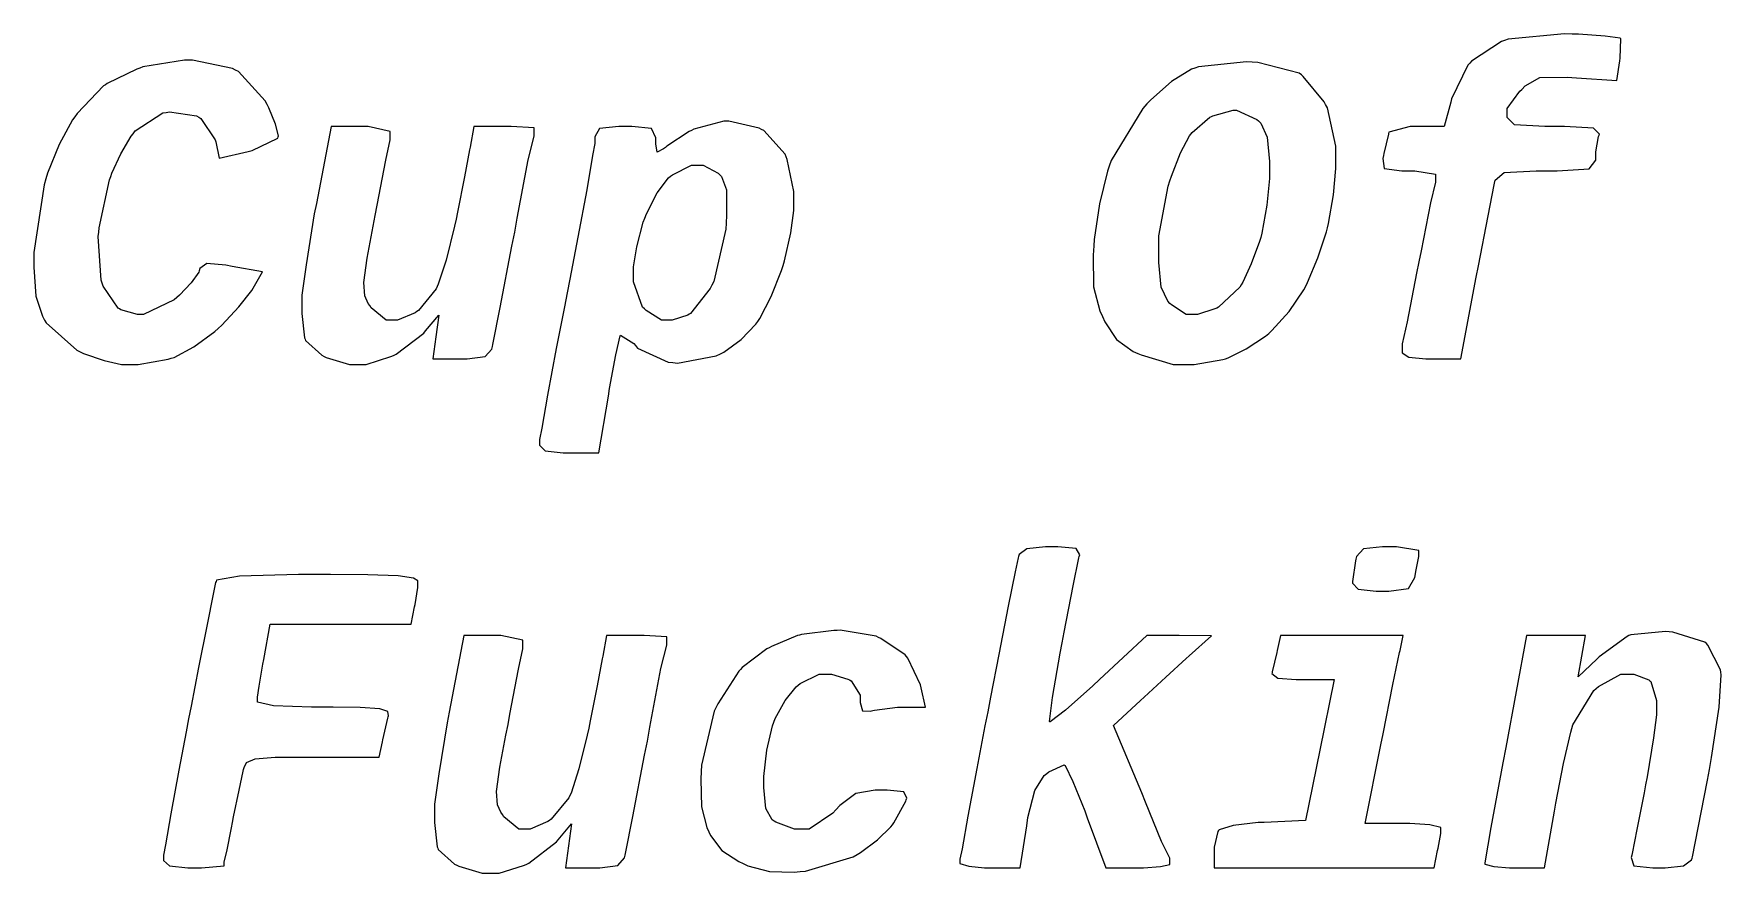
# Model space of a CAD drawing. Extents: x 6 to 122, y 9 to 117.
# Drawn here: x 67.36 to 93.19, y 9.99 to 22.84 of the extents above; entities that cross this region are included whole.
import ezdxf

# ---------------------------------------------------------------- set-up
doc = ezdxf.new("R2010")
doc.units = 0
doc.layers.get('0').update_dxf_attribs({"linetype": 'CONTINUOUS'})

msp = doc.modelspace()

# ---------------------------------------------------------------- linework, layer by layer
at = {"color": 0}
for p, q in [((89.8744, 22.7376), (89.8275, 22.7211)), ((89.9294, 22.7583), (89.8744, 22.7376)), ((90.7934, 22.8396), (89.9294, 22.7583)), ((90.9105, 22.8341), (90.7934, 22.8396)), ((91.0057, 22.8314), (90.9105, 22.8341)), ((91.4135, 22.8051), (91.0057, 22.8314)), ((91.6421, 22.7735), (91.4135, 22.8051)), ((91.6478, 22.7666), (91.6421, 22.7735)), ((91.645, 22.4662), (91.652, 22.761)), ((91.652, 22.761), (91.6478, 22.7666)), ((89.8275, 22.7211), (89.3657, 22.4221)), ((68.9363, 22.2994), (68.4816, 22.0803)), ((68.9818, 22.3146), (68.9363, 22.2994)), ((69.0259, 22.3311), (68.9818, 22.3146)), ((69.6641, 22.4331), (69.0259, 22.3311)), ((69.7234, 22.4331), (69.6641, 22.4331)), ((69.7865, 22.4345), (69.7234, 22.4331)), ((70.3972, 22.3077), (69.7865, 22.4345)), ((70.4427, 22.2843), (70.3972, 22.3077)), ((70.4882, 22.2608), (70.4427, 22.2843)), ((70.8988, 21.8143), (70.4882, 22.2608)), ((85.0829, 22.2966), (84.7771, 22.1065)), ((85.1323, 22.3146), (85.0829, 22.2966)), ((85.1863, 22.3352), (85.1323, 22.3146)), ((85.9222, 22.4083), (85.1863, 22.3352)), ((86.009, 22.4028), (85.9222, 22.4083)), ((86.0972, 22.3973), (86.009, 22.4028)), ((86.7269, 22.236), (86.0972, 22.3973)), ((86.7625, 22.2085), (86.7269, 22.236)), ((89.312, 22.36), (89.0612, 21.8447)), ((89.3396, 22.3904), (89.312, 22.36)), ((89.3657, 22.4221), (89.3396, 22.3904)), ((91.5928, 22.123), (91.6397, 22.4234)), ((91.6397, 22.4234), (91.645, 22.4662)), ((68.4223, 22.0404), (68.0187, 21.6187)), ((68.4526, 22.0597), (68.4223, 22.0404)), ((68.4816, 22.0803), (68.4526, 22.0597)), ((84.7771, 22.1065), (84.4557, 21.8295)), ((86.7914, 22.1864), (86.7625, 22.2085)), ((87.1128, 21.7964), (86.7914, 22.1864)), ((90.1058, 21.959), (90.1361, 21.988)), ((90.1361, 21.988), (90.1869, 22.0404)), ((90.1869, 22.0404), (90.4159, 22.1699)), ((90.4159, 22.1699), (90.8346, 22.1754)), ((90.8346, 22.1754), (90.974, 22.1657)), ((90.974, 22.1657), (91.5928, 22.123)), ((70.9291, 21.7551), (70.8988, 21.8143)), ((70.9538, 21.7055), (70.9291, 21.7551)), ((71.0572, 21.4561), (70.9538, 21.7055)), ((84.3993, 21.7675), (84.3333, 21.6972)), ((84.4557, 21.8295), (84.3993, 21.7675)), ((87.1347, 21.7551), (87.1128, 21.7964)), ((87.1608, 21.7055), (87.1347, 21.7551)), ((87.2917, 21.1212), (87.1608, 21.7055)), ((89.0489, 21.7937), (88.9512, 21.4202)), ((89.0612, 21.8447), (89.0489, 21.7937)), ((89.9156, 21.6931), (90.1058, 21.959)), ((67.9468, 21.5208), (67.7471, 21.146)), ((67.9827, 21.569), (67.9468, 21.5208)), ((68.0187, 21.6187), (67.9827, 21.569)), ((68.9102, 21.3513), (69.3346, 21.6283)), ((69.3346, 21.6283), (69.3843, 21.6366)), ((69.3843, 21.6366), (69.4351, 21.6462)), ((69.4351, 21.6462), (69.8486, 21.5842)), ((69.8486, 21.5842), (69.8846, 21.5608)), ((69.8846, 21.5608), (69.9121, 21.5429)), ((69.9121, 21.5429), (70.134, 21.2176)), ((71.1013, 21.2769), (71.0572, 21.4561)), ((77.9226, 21.5015), (77.4622, 21.3803)), ((77.9611, 21.5015), (77.9226, 21.5015)), ((77.9985, 21.5029), (77.9611, 21.5015)), ((78.4627, 21.3927), (77.9985, 21.5029)), ((84.3333, 21.6972), (83.851, 20.9007)), ((85.0896, 21.3279), (85.3613, 21.5608)), ((85.3613, 21.5608), (85.386, 21.5732)), ((85.386, 21.5732), (85.4082, 21.5856)), ((85.4082, 21.5856), (85.7194, 21.671)), ((85.7194, 21.671), (85.7458, 21.671)), ((85.7458, 21.671), (85.7705, 21.6724)), ((85.7705, 21.6724), (86.082, 21.5291)), ((86.082, 21.5291), (86.1053, 21.5057)), ((86.1053, 21.5057), (86.1399, 21.4712)), ((86.1399, 21.4712), (86.2418, 21.2562)), ((89.9156, 21.5938), (89.9156, 21.6931)), ((89.9156, 21.558), (89.9156, 21.5938)), ((90.0257, 21.4478), (89.9156, 21.558)), ((90.4889, 21.4202), (90.0257, 21.4478)), ((68.6883, 21.0013), (68.8467, 21.27)), ((68.8467, 21.27), (68.8756, 21.3058)), ((68.8756, 21.3058), (68.9102, 21.3513)), ((70.134, 21.2176), (70.1421, 21.1832)), ((70.7002, 21.055), (71.0942, 21.2439)), ((71.0942, 21.2439), (71.0985, 21.2604)), ((71.0985, 21.2604), (71.1013, 21.2769)), ((71.9074, 21.4202), (71.6827, 20.2434)), ((72.3607, 21.4202), (71.9074, 21.4202)), ((72.474, 21.4202), (72.3607, 21.4202)), ((72.8126, 21.3458), (72.474, 21.4202)), ((72.7452, 20.9062), (72.8126, 21.2163)), ((72.8126, 21.3196), (72.8126, 21.3458)), ((72.8126, 21.2163), (72.8126, 21.3196)), ((74.0914, 21.4202), (74.0364, 21.1033)), ((74.5532, 21.4202), (74.0914, 21.4202)), ((74.6675, 21.4202), (74.5532, 21.4202)), ((75.015, 21.3996), (74.6675, 21.4202)), ((74.9268, 20.9117), (75.015, 21.2714)), ((75.015, 21.3913), (75.015, 21.3996)), ((75.015, 21.2714), (75.015, 21.3913)), ((76.0166, 21.3913), (75.9464, 21.2645)), ((75.9464, 21.2645), (75.9464, 21.2218)), ((75.9464, 21.2218), (75.9464, 21.1612)), ((76.3129, 21.4202), (76.0166, 21.3913)), ((76.4124, 21.4202), (76.3129, 21.4202)), ((76.5115, 21.4202), (76.4124, 21.4202)), ((76.8117, 21.3899), (76.5115, 21.4202)), ((76.878, 21.2452), (76.8117, 21.3899)), ((76.878, 21.1956), (76.878, 21.2452)), ((76.878, 21.1542), (76.878, 21.1956)), ((77.3906, 21.3431), (77.046, 21.1171)), ((77.4277, 21.361), (77.3906, 21.3431)), ((77.4622, 21.3803), (77.4277, 21.361)), ((78.4987, 21.3747), (78.4627, 21.3927)), ((78.5343, 21.3568), (78.4987, 21.3747)), ((78.8582, 20.9958), (78.5343, 21.3568)), ((84.9133, 21.0192), (85.0484, 21.2783)), ((85.0484, 21.2783), (85.0692, 21.3017)), ((85.0692, 21.3017), (85.0896, 21.3279)), ((86.2418, 21.2562), (86.275, 20.8842)), ((88.0953, 21.3017), (88.0262, 21.0082)), ((88.0992, 21.3155), (88.0953, 21.3017)), ((88.1034, 21.332), (88.0992, 21.3155)), ((88.4301, 21.4202), (88.1034, 21.332)), ((88.5402, 21.4202), (88.4301, 21.4202)), ((88.9512, 21.4202), (88.5402, 21.4202)), ((90.6445, 21.4202), (90.4889, 21.4202)), ((90.7905, 21.4202), (90.6445, 21.4202)), ((91.2329, 21.3968), (90.7905, 21.4202)), ((91.3268, 21.3031), (91.2329, 21.3968)), ((91.2703, 21.0316), (91.3144, 21.2673)), ((91.3144, 21.2673), (91.3211, 21.2852)), ((91.3211, 21.2852), (91.3268, 21.3031)), ((67.7471, 21.146), (67.5679, 20.7036)), ((68.5504, 20.705), (68.6883, 21.0013)), ((70.1421, 21.1832), (70.1971, 20.9379)), ((70.1971, 20.9379), (70.6367, 21.0399)), ((70.6367, 21.0399), (70.7002, 21.055)), ((74.0283, 21.0606), (73.9496, 20.6499)), ((74.0364, 21.1033), (74.0283, 21.0606)), ((75.9121, 20.9751), (75.8211, 20.4501)), ((75.9464, 21.1612), (75.9121, 20.9751)), ((76.9013, 21.0289), (76.878, 21.1542)), ((76.9994, 21.0771), (76.9013, 21.0289)), ((77.0255, 21.0991), (76.9994, 21.0771)), ((77.046, 21.1171), (77.0255, 21.0991)), ((78.8762, 20.9544), (78.8582, 20.9958)), ((78.8913, 20.9159), (78.8762, 20.9544)), ((84.7743, 20.6609), (84.9133, 21.0192)), ((87.2917, 20.909), (87.2917, 21.1212)), ((88.0195, 20.9765), (88.0085, 20.9296)), ((88.0085, 20.9296), (88.0304, 20.7753)), ((88.0262, 21.0082), (88.0195, 20.9765)), ((91.2703, 20.9462), (91.2703, 21.0316)), ((91.2703, 20.9035), (91.2703, 20.9462)), ((67.5679, 20.7036), (67.5432, 20.621)), ((68.5341, 20.654), (68.5504, 20.705)), ((72.6158, 20.2172), (72.7452, 20.9062)), ((74.7586, 20.0174), (74.9268, 20.9117)), ((77.1052, 20.6582), (77.1342, 20.6816)), ((77.1342, 20.6816), (77.4238, 20.8277)), ((77.4238, 20.8277), (77.5201, 20.8277)), ((77.5201, 20.8277), (77.603, 20.8277)), ((77.603, 20.8277), (77.8344, 20.705)), ((77.8344, 20.705), (77.8549, 20.6843)), ((77.8549, 20.6843), (77.8828, 20.6554)), ((78.9947, 20.4253), (78.8913, 20.9159)), ((83.7942, 20.7381), (83.6747, 20.2351)), ((83.8207, 20.8111), (83.7942, 20.7381)), ((83.851, 20.9007), (83.8207, 20.8111)), ((86.275, 20.8842), (86.275, 20.7602)), ((86.275, 20.7602), (86.275, 20.6251)), ((87.2532, 20.3757), (87.2917, 20.7767)), ((87.2917, 20.7767), (87.2917, 20.909)), ((88.0304, 20.7753), (88.3006, 20.7436)), ((88.3006, 20.7436), (88.3916, 20.7436)), ((88.3916, 20.7436), (88.4975, 20.7436)), ((88.4975, 20.7436), (88.816, 20.6899)), ((88.816, 20.6899), (88.816, 20.672)), ((88.816, 20.672), (88.816, 20.5672)), ((89.7308, 20.5989), (89.8673, 20.7161)), ((89.8673, 20.7161), (90.3552, 20.7436)), ((90.3552, 20.7436), (90.5178, 20.7436)), ((90.5178, 20.7436), (90.6805, 20.7436)), ((90.6805, 20.7436), (91.1698, 20.7712)), ((91.1698, 20.7712), (91.2703, 20.9035)), ((67.5143, 20.5273), (67.3573, 19.4896)), ((67.5432, 20.621), (67.5143, 20.5273)), ((68.3588, 19.8699), (68.5147, 20.603)), ((68.5147, 20.603), (68.5341, 20.654)), ((73.9496, 20.6499), (73.8434, 20.1111)), ((75.8211, 20.4501), (75.686, 19.7239)), ((76.8985, 20.4032), (77.0738, 20.6347)), ((77.0738, 20.6347), (77.1052, 20.6582)), ((77.8828, 20.6554), (77.9597, 20.4515)), ((77.9597, 20.4515), (77.9639, 20.0642)), ((78.9947, 20.2475), (78.9947, 20.4253)), ((84.5827, 19.7459), (84.7245, 20.5066)), ((84.7245, 20.5066), (84.7506, 20.5865)), ((84.7506, 20.5865), (84.7743, 20.6609)), ((86.275, 20.6251), (86.2348, 20.2186)), ((88.816, 20.5672), (88.7402, 20.2517)), ((89.6207, 20.0518), (89.7146, 20.5273)), ((89.7146, 20.5273), (89.7213, 20.5534)), ((89.7213, 20.5534), (89.7308, 20.5989)), ((71.6827, 20.2434), (71.6509, 20.0835)), ((72.5854, 20.0574), (72.6158, 20.2172)), ((76.7362, 20.0849), (76.8985, 20.4032)), ((78.9947, 20.1345), (78.9947, 20.2475)), ((83.6747, 20.2351), (83.5932, 19.6894)), ((86.2348, 20.2186), (86.1579, 19.7859)), ((87.1802, 19.9374), (87.2532, 20.3757)), ((88.7402, 20.2517), (88.5956, 19.5185)), ((71.6509, 20.0835), (71.5243, 19.3022)), ((72.4598, 19.4042), (72.5523, 19.8947)), ((72.5523, 19.8947), (72.5854, 20.0574)), ((73.7979, 19.8947), (73.6685, 19.3766)), ((73.8216, 20.0022), (73.7979, 19.8947)), ((73.8434, 20.1111), (73.8216, 20.0022)), ((74.7187, 19.8038), (74.7586, 20.0174)), ((76.5888, 19.5778), (76.6879, 19.954)), ((76.6879, 19.954), (76.7126, 20.0188)), ((76.7126, 20.0188), (76.7362, 20.0849)), ((77.9568, 19.943), (77.9501, 19.8479)), ((77.9639, 20.0642), (77.9568, 19.943)), ((78.945, 19.7942), (78.9947, 20.1345)), ((87.1636, 19.8713), (87.1802, 19.9374)), ((89.4733, 19.2857), (89.6207, 20.0518)), ((68.3436, 19.7349), (68.3521, 19.8038)), ((68.3891, 19.0665), (68.3436, 19.7349)), ((68.3521, 19.8038), (68.3588, 19.8699)), ((74.6774, 19.5902), (74.7187, 19.8038)), ((75.686, 19.7239), (75.5632, 19.0858)), ((77.9501, 19.8479), (77.7656, 19.0486)), ((78.8515, 19.3656), (78.945, 19.7942)), ((83.5932, 19.6894), (83.5875, 19.5957)), ((84.5827, 19.4648), (84.5827, 19.7459)), ((86.1205, 19.6591), (85.9966, 19.3201)), ((86.1399, 19.7225), (86.1205, 19.6591)), ((86.1579, 19.7859), (86.1399, 19.7225)), ((87.0133, 19.4083), (87.1456, 19.8065)), ((87.1456, 19.8065), (87.1636, 19.8713)), ((67.3573, 19.389), (67.3559, 19.2664)), ((67.3573, 19.4896), (67.3573, 19.389)), ((72.4076, 19.0307), (72.4598, 19.4042)), ((73.6685, 19.3766), (73.5499, 19.0045)), ((74.4968, 18.649), (74.6774, 19.5902)), ((76.539, 19.2746), (76.5888, 19.5778)), ((83.5875, 19.5957), (83.5766, 19.4524)), ((83.5766, 19.4524), (83.5808, 18.9659)), ((84.5827, 19.3394), (84.5827, 19.4648)), ((86.8578, 19.0307), (87.0133, 19.4083)), ((88.5956, 19.5185), (88.561, 19.3463)), ((67.3559, 19.2664), (67.3876, 18.8254)), ((69.8817, 19.1905), (69.7675, 19.028)), ((69.8885, 19.2112), (69.8817, 19.1905)), ((69.8983, 19.2457), (69.8885, 19.2112)), ((70.0045, 19.3242), (69.8983, 19.2457)), ((70.2991, 19.2967), (70.0045, 19.3242)), ((70.3957, 19.2787), (70.2991, 19.2967)), ((70.8572, 19.1933), (70.3957, 19.2787)), ((70.714, 18.9439), (70.8572, 19.1933)), ((71.5243, 19.3022), (71.4583, 18.8406)), ((76.539, 19.1727), (76.539, 19.2746)), ((76.539, 19.0445), (76.539, 19.1727)), ((78.6476, 18.8185), (78.806, 19.2181)), ((78.806, 19.2181), (78.8293, 19.2912)), ((78.8293, 19.2912), (78.8515, 19.3656)), ((84.6145, 18.9618), (84.5827, 19.3394)), ((85.9966, 19.3201), (85.8654, 19.0362)), ((88.5254, 19.1754), (88.3818, 18.4299)), ((88.561, 19.3463), (88.5254, 19.1754)), ((89.4415, 19.1134), (89.4733, 19.2857)), ((68.4057, 19.0197), (68.3891, 19.0665)), ((68.4195, 18.9784), (68.4057, 19.0197)), ((68.647, 18.6393), (68.4195, 18.9784)), ((69.7675, 19.028), (69.5854, 18.8364)), ((70.4963, 18.6614), (70.6935, 18.9108)), ((70.6935, 18.9108), (70.714, 18.9439)), ((72.4242, 18.8268), (72.4076, 19.0307)), ((73.5157, 18.937), (73.2441, 18.6063)), ((73.5334, 18.9701), (73.5157, 18.937)), ((73.5499, 19.0045), (73.5334, 18.9701)), ((75.522, 18.8722), (75.4807, 18.6614)), ((75.5632, 19.0858), (75.522, 18.8722)), ((76.678, 18.6573), (76.539, 19.0445)), ((77.7117, 18.9425), (77.4114, 18.5581)), ((77.7363, 18.9907), (77.7117, 18.9425)), ((77.7656, 19.0486), (77.7363, 18.9907)), ((83.5808, 18.9659), (83.6799, 18.598)), ((84.7164, 18.7454), (84.6145, 18.9618)), ((85.8213, 18.9632), (85.4964, 18.6531)), ((85.8435, 18.999), (85.8213, 18.9632)), ((85.8654, 19.0362), (85.8435, 18.999)), ((86.5766, 18.5911), (86.8013, 18.9177)), ((86.8013, 18.9177), (86.8303, 18.9742)), ((86.8303, 18.9742), (86.8578, 19.0307)), ((89.2044, 17.8649), (89.4415, 19.1134)), ((67.3876, 18.8254), (67.4882, 18.5153)), ((68.6689, 18.6269), (68.647, 18.6393)), ((68.6911, 18.6159), (68.6689, 18.6269)), ((68.9448, 18.5415), (68.6911, 18.6159)), ((69.5043, 18.7661), (69.0369, 18.5415)), ((69.5456, 18.8006), (69.5043, 18.7661)), ((69.5854, 18.8364), (69.5456, 18.8006)), ((70.2331, 18.3803), (70.4963, 18.6614)), ((71.4583, 18.8406), (71.4583, 18.6862)), ((71.4583, 18.6862), (71.4583, 18.5567)), ((72.4764, 18.7124), (72.4242, 18.8268)), ((72.5001, 18.6779), (72.4764, 18.7124)), ((72.5205, 18.6462), (72.5001, 18.6779)), ((72.7534, 18.4574), (72.5205, 18.6462)), ((73.2441, 18.6063), (73.2194, 18.5884)), ((74.385, 18.0812), (74.4968, 18.649)), ((75.4807, 18.6614), (75.3565, 18.0248)), ((76.7084, 18.6269), (76.678, 18.6573)), ((76.7306, 18.6049), (76.7084, 18.6269)), ((76.9648, 18.4574), (76.7306, 18.6049)), ((78.4737, 18.4809), (78.6476, 18.8185)), ((84.7506, 18.711), (84.7164, 18.7454)), ((84.7743, 18.689), (84.7506, 18.711)), ((85.0015, 18.5415), (84.7743, 18.689)), ((85.4371, 18.6269), (85.1726, 18.5415)), ((85.4675, 18.6393), (85.4371, 18.6269)), ((85.4964, 18.6531), (85.4675, 18.6393)), ((67.4882, 18.5153), (67.521, 18.4574)), ((67.521, 18.4574), (67.546, 18.4147)), ((67.546, 18.4147), (68.0131, 17.9985)), ((69.0369, 18.5415), (68.9448, 18.5415)), ((69.0369, 18.5415), (69.0369, 18.5415)), ((70.1809, 18.3307), (70.2331, 18.3803)), ((71.4583, 18.5567), (71.5024, 18.1846)), ((72.8391, 18.4574), (72.7534, 18.4574)), ((72.9273, 18.4574), (72.8391, 18.4574)), ((73.1933, 18.5704), (72.9273, 18.4574)), ((73.2194, 18.5884), (73.1933, 18.5704)), ((73.3559, 18.2921), (73.5584, 18.5333)), ((73.5584, 18.5333), (73.5115, 18.1997)), ((77.0502, 18.4574), (76.9648, 18.4574)), ((77.1289, 18.4574), (77.0502, 18.4574)), ((77.3673, 18.5346), (77.1289, 18.4574)), ((77.3892, 18.5456), (77.3673, 18.5346)), ((77.4114, 18.5581), (77.3892, 18.5456)), ((78.1844, 18.1598), (78.413, 18.3927)), ((78.413, 18.3927), (78.4433, 18.4368)), ((78.4433, 18.4368), (78.4737, 18.4809)), ((83.6799, 18.598), (83.7188, 18.5126)), ((83.7188, 18.5126), (83.753, 18.4326)), ((83.753, 18.4326), (83.9336, 18.1584)), ((85.0858, 18.5415), (85.0015, 18.5415)), ((85.1726, 18.5415), (85.0858, 18.5415)), ((86.312, 18.2962), (86.5766, 18.5911)), ((88.3818, 18.4299), (88.3073, 18.0923)), ((69.8073, 18.0468), (70.1269, 18.2811)), ((70.1269, 18.2811), (70.1809, 18.3307)), ((71.5024, 18.1846), (71.5091, 18.1653)), ((71.5091, 18.1653), (71.5162, 18.146)), ((71.5162, 18.146), (71.767, 17.92)), ((72.9036, 17.9352), (73.3266, 18.259)), ((73.3266, 18.259), (73.3559, 18.2921)), ((73.5115, 18.1997), (73.4646, 17.8649)), ((76.2688, 17.9241), (76.3337, 18.2163)), ((76.3337, 18.2163), (76.3393, 18.2246)), ((76.3393, 18.2246), (76.3393, 18.2246)), ((76.3393, 18.2246), (76.5418, 18.0978)), ((76.5418, 18.0978), (76.5679, 18.0674)), ((77.9198, 17.9655), (78.1844, 18.1598)), ((83.9336, 18.1584), (84.1872, 17.9779)), ((85.9194, 18.0151), (86.2129, 18.2135)), ((86.2129, 18.2135), (86.2623, 18.2535)), ((86.2623, 18.2535), (86.312, 18.2962)), ((88.3073, 18.0923), (88.3073, 17.9792)), ((68.0131, 17.9985), (68.0681, 17.971)), ((68.0681, 17.971), (68.1179, 17.9462)), ((68.1179, 17.9462), (68.4332, 17.8373)), ((68.4332, 17.8373), (68.6978, 17.7794)), ((68.9557, 17.7794), (69.4147, 17.8608)), ((69.4147, 17.8608), (69.4602, 17.8732)), ((69.4602, 17.8732), (69.5043, 17.8869)), ((69.5043, 17.8869), (69.8073, 18.0468)), ((71.767, 17.92), (71.8012, 17.9021)), ((71.8012, 17.9021), (71.833, 17.8856)), ((71.833, 17.8856), (72.19, 17.7794)), ((72.4475, 17.7794), (72.8239, 17.898)), ((72.8239, 17.898), (72.8638, 17.9159)), ((72.8638, 17.9159), (72.9036, 17.9352)), ((73.4646, 17.8649), (73.9013, 17.8649)), ((73.9013, 17.8649), (73.9923, 17.8649)), ((73.9923, 17.8649), (74.2678, 17.898)), ((74.2678, 17.898), (74.3701, 18.0137)), ((74.3701, 18.0137), (74.3797, 18.0551)), ((74.3797, 18.0551), (74.385, 18.0812)), ((75.3565, 18.0248), (75.2228, 17.3095)), ((76.1725, 17.4115), (76.2688, 17.9241)), ((76.5679, 18.0674), (76.6011, 18.0289)), ((76.6011, 18.0289), (77.071, 17.8139)), ((77.2114, 17.7987), (77.8055, 17.9076)), ((77.8055, 17.9076), (77.8715, 17.9407)), ((77.8715, 17.9407), (77.9198, 17.9655)), ((84.1872, 17.9779), (84.2603, 17.9448)), ((84.2603, 17.9448), (84.3111, 17.9228)), ((84.3111, 17.9228), (84.799, 17.7794)), ((85.1228, 17.7794), (85.561, 17.8539)), ((85.561, 17.8539), (85.6022, 17.8649)), ((85.6022, 17.8649), (85.6425, 17.8773)), ((85.6425, 17.8773), (85.9194, 18.0151)), ((88.3073, 17.9792), (88.3073, 17.9572)), ((88.3073, 17.9572), (88.4107, 17.8911)), ((88.4107, 17.8911), (88.67, 17.8649)), ((88.67, 17.8649), (88.7568, 17.8649)), ((88.7568, 17.8649), (89.2044, 17.8649)), ((68.6978, 17.7794), (68.7874, 17.7794)), ((68.7874, 17.7794), (68.9557, 17.7794)), ((72.19, 17.7794), (72.3099, 17.7794)), ((72.3099, 17.7794), (72.4475, 17.7794)), ((77.071, 17.8139), (77.1398, 17.8056)), ((77.1398, 17.8056), (77.2114, 17.7987)), ((84.799, 17.7794), (84.963, 17.7794)), ((84.963, 17.7794), (85.1228, 17.7794)), ((76.1531, 17.293), (76.1725, 17.4115)), ((75.2228, 17.3095), (75.1321, 16.801)), ((76.0056, 16.4248), (76.1531, 17.293)), ((75.1321, 16.801), (75.099, 16.6315)), ((75.099, 16.6315), (75.099, 16.5737)), ((75.099, 16.5737), (75.099, 16.5447)), ((75.099, 16.5447), (75.1858, 16.4538)), ((75.1858, 16.4538), (75.4599, 16.4248)), ((75.4599, 16.4248), (75.5523, 16.4248)), ((75.5523, 16.4248), (76.0056, 16.4248)), ((82.8435, 14.9862), (82.5581, 14.9572)), ((82.9398, 14.9862), (82.8435, 14.9862)), ((83.0337, 14.9862), (82.9398, 14.9862)), ((83.3176, 14.9614), (83.0337, 14.9862)), ((88.0057, 14.9862), (87.715, 14.9558)), ((88.1034, 14.9862), (88.0057, 14.9862)), ((88.2177, 14.9862), (88.1034, 14.9862)), ((88.561, 14.9324), (88.2177, 14.9862)), ((82.4248, 14.818), (82.3807, 14.6058)), ((82.4315, 14.8373), (82.4248, 14.818)), ((82.4399, 14.8676), (82.4315, 14.8373)), ((82.5581, 14.9572), (82.4399, 14.8676)), ((83.2679, 14.3881), (83.3561, 14.818)), ((83.3699, 14.8635), (83.3176, 14.9614)), ((83.3561, 14.818), (83.3632, 14.8373)), ((83.3632, 14.8373), (83.3699, 14.8635)), ((87.5894, 14.7712), (87.5453, 14.457)), ((87.5965, 14.796), (87.5894, 14.7712)), ((87.6074, 14.8387), (87.5965, 14.796)), ((87.715, 14.9558), (87.6074, 14.8387)), ((88.5169, 14.6113), (88.561, 14.8387)), ((88.561, 14.9145), (88.561, 14.9324)), ((88.561, 14.8387), (88.561, 14.9145)), ((70.1516, 14.4777), (70.1463, 14.457)), ((70.5072, 14.5397), (70.1516, 14.4777)), ((71.4086, 14.5631), (70.5072, 14.5397)), ((71.7091, 14.5631), (71.4086, 14.5631)), ((71.8979, 14.5631), (71.7091, 14.5631)), ((72.4683, 14.559), (71.8979, 14.5631)), ((72.9354, 14.5411), (72.4683, 14.559)), ((73.1711, 14.5066), (72.9354, 14.5411)), ((73.2374, 14.4639), (73.1711, 14.5066)), ((82.3807, 14.6058), (82.2759, 14.0808)), ((88.4026, 14.3468), (88.4989, 14.5162)), ((88.4989, 14.5162), (88.5102, 14.5755)), ((88.5102, 14.5755), (88.5169, 14.6113)), ((70.1022, 14.2599), (70.0084, 13.7969)), ((70.1407, 14.4432), (70.1022, 14.2599)), ((70.1463, 14.457), (70.1407, 14.4432)), ((73.1933, 14.1042), (73.2374, 14.3633)), ((73.2374, 14.4487), (73.2374, 14.4639)), ((73.2374, 14.3633), (73.2374, 14.4487)), ((83.1303, 13.6784), (83.2679, 14.3881)), ((87.5453, 14.457), (87.5453, 14.457)), ((87.5453, 14.457), (87.5453, 14.428)), ((87.5453, 14.428), (87.6307, 14.3371)), ((87.6307, 14.3371), (87.909, 14.3082)), ((87.909, 14.3082), (88.0029, 14.3082)), ((88.0029, 14.3082), (88.102, 14.3082)), ((88.102, 14.3082), (88.4026, 14.3468)), ((73.1354, 13.8011), (73.1862, 14.067)), ((73.1862, 14.067), (73.1933, 14.1042)), ((82.2759, 14.0808), (82.1313, 13.3408)), ((70.0084, 13.7969), (69.8789, 13.1382)), ((70.878, 13.2636), (70.9757, 13.8011)), ((70.9757, 13.8011), (72.0563, 13.8011)), ((72.0563, 13.8011), (73.1354, 13.8011)), ((79.6036, 13.7074), (79.1076, 13.6453)), ((79.6548, 13.7074), (79.6036, 13.7074)), ((79.7045, 13.7087), (79.6548, 13.7074)), ((80.2513, 13.6178), (79.7045, 13.7087)), ((73.9401, 13.6315), (73.7154, 12.4547)), ((74.392, 13.6315), (73.9401, 13.6315)), ((74.5049, 13.6315), (74.392, 13.6315)), ((74.8453, 13.5558), (74.5049, 13.6315)), ((74.8453, 13.5296), (74.8453, 13.5558)), ((74.8453, 13.4262), (74.8453, 13.5296)), ((76.1242, 13.6315), (76.0691, 13.3132)), ((76.5859, 13.6315), (76.1242, 13.6315)), ((76.7002, 13.6315), (76.5859, 13.6315)), ((77.046, 13.6095), (76.7002, 13.6315)), ((76.9578, 13.1231), (77.046, 13.4827)), ((77.046, 13.6012), (77.046, 13.6095)), ((77.046, 13.4827), (77.046, 13.6012)), ((78.613, 13.4414), (78.577, 13.4235)), ((78.6486, 13.4607), (78.613, 13.4414)), ((79.0483, 13.6274), (78.6486, 13.4607)), ((79.0787, 13.6357), (79.0483, 13.6274)), ((79.1076, 13.6453), (79.0787, 13.6357)), ((80.2901, 13.6012), (80.2513, 13.6178)), ((80.3271, 13.5861), (80.2901, 13.6012)), ((80.6951, 13.3353), (80.3271, 13.5861)), ((83.0696, 13.3573), (83.1, 13.5172)), ((83.1, 13.5172), (83.1303, 13.6784)), ((84.395, 13.6315), (83.6718, 12.9536)), ((84.8914, 13.6274), (84.395, 13.6315)), ((85.386, 13.6233), (84.8914, 13.6274)), ((85.047, 13.3187), (85.386, 13.6233)), ((86.4443, 13.6315), (86.3935, 13.3987)), ((87.3841, 13.6315), (86.4443, 13.6315)), ((88.3239, 13.6315), (87.3841, 13.6315)), ((88.2731, 13.3987), (88.3239, 13.6315)), ((90.212, 13.6315), (89.891, 11.9173)), ((90.6611, 13.6315), (90.212, 13.6315)), ((91.1105, 13.6315), (90.6611, 13.6315)), ((91.0551, 13.3132), (91.1105, 13.6315)), ((91.7497, 13.6164), (91.3211, 13.3049)), ((91.7787, 13.6274), (91.7497, 13.6164)), ((91.8076, 13.6398), (91.7787, 13.6274)), ((92.3368, 13.6908), (91.8076, 13.6398)), ((92.3918, 13.6867), (92.3368, 13.6908)), ((92.4486, 13.6826), (92.3918, 13.6867)), ((92.939, 13.5268), (92.4486, 13.6826)), ((92.964, 13.5048), (92.939, 13.5268)), ((92.9859, 13.4841), (92.964, 13.5048)), ((93.1774, 13.1065), (92.9859, 13.4841)), ((70.8092, 12.8557), (70.8642, 13.1906)), ((70.8642, 13.1906), (70.878, 13.2636)), ((74.778, 13.1162), (74.8453, 13.4262)), ((76.0607, 13.2705), (75.9823, 12.8598)), ((76.0691, 13.3132), (76.0607, 13.2705)), ((78.577, 13.4235), (78.2024, 13.1396)), ((80.7173, 13.3091), (80.6951, 13.3353)), ((80.7392, 13.2843), (80.7173, 13.3091)), ((80.9322, 12.8736), (80.7392, 13.2843)), ((82.1313, 13.3408), (82.0028, 12.6835)), ((82.955, 12.6807), (83.0696, 13.3573)), ((84.6875, 12.9921), (85, 13.276)), ((85, 13.276), (85.047, 13.3187)), ((86.3865, 13.367), (86.3177, 13.0748)), ((86.3935, 13.3987), (86.3865, 13.367)), ((88.1655, 12.8791), (88.2661, 13.367)), ((88.2661, 13.367), (88.2731, 13.3987)), ((91.0001, 12.9963), (91.0551, 13.3132)), ((91.2841, 13.2678), (91.0001, 12.9963)), ((91.3211, 13.3049), (91.2841, 13.2678)), ((69.8789, 13.1382), (69.7646, 12.5498)), ((74.6471, 12.4272), (74.778, 13.1162)), ((76.7898, 12.2287), (76.9578, 13.1231)), ((78.1512, 13.0831), (77.8302, 12.5843)), ((78.1773, 13.1107), (78.1512, 13.0831)), ((78.2024, 13.1396), (78.1773, 13.1107)), ((79.0871, 12.8929), (79.3792, 13.039)), ((79.3792, 13.039), (79.477, 13.039)), ((79.477, 13.039), (79.568, 13.039)), ((79.568, 13.039), (79.8216, 12.9618)), ((79.8216, 12.9618), (79.8449, 12.9494)), ((79.8449, 12.9494), (79.8682, 12.937)), ((79.8682, 12.937), (80.0104, 12.7179)), ((83.6718, 12.9536), (83.5713, 12.8612)), ((84.3552, 12.6862), (84.6875, 12.9921)), ((86.3134, 13.0597), (86.3092, 13.0473)), ((86.3092, 13.0473), (86.4016, 12.9784)), ((86.3177, 13.0748), (86.3134, 13.0597)), ((86.4016, 12.9784), (86.6814, 12.9536)), ((86.6814, 12.9536), (86.7752, 12.9536)), ((86.7752, 12.9536), (87.2656, 12.9536)), ((87.2656, 12.9536), (87.0451, 11.8746)), ((91.3144, 12.8488), (91.6562, 13.039)), ((91.6562, 13.039), (91.7706, 13.039)), ((91.7706, 13.039), (91.8517, 13.039)), ((91.8517, 13.039), (92.0845, 12.9522)), ((92.0845, 12.9522), (92.0997, 12.937)), ((92.0997, 12.937), (92.1135, 12.9232)), ((92.1135, 12.9232), (92.2017, 12.6325)), ((93.1594, 12.5319), (93.1912, 13.0252)), ((93.1845, 13.0679), (93.1774, 13.1065)), ((93.1912, 13.0252), (93.1845, 13.0679)), ((70.7817, 12.6862), (70.8092, 12.8557)), ((70.7817, 12.6284), (70.7817, 12.6862)), ((75.9823, 12.8598), (75.8747, 12.3224)), ((78.8596, 12.6339), (79.0279, 12.8461)), ((79.0279, 12.8461), (79.0582, 12.8695)), ((79.0582, 12.8695), (79.0871, 12.8929)), ((80.0104, 12.7179), (80.0104, 12.6449)), ((80.9417, 12.8309), (80.9322, 12.8736)), ((81.0094, 12.5305), (80.9417, 12.8309)), ((82.0028, 12.6835), (81.9616, 12.463)), ((82.9084, 12.3155), (82.955, 12.6807)), ((83.5713, 12.8612), (83.1494, 12.4864)), ((84.2987, 12.6325), (84.3552, 12.6862)), ((88.0138, 12.124), (88.1655, 12.8791)), ((90.9189, 12.2645), (91.2386, 12.7854)), ((91.2386, 12.7854), (91.2784, 12.8185)), ((91.2784, 12.8185), (91.3144, 12.8488)), ((69.7646, 12.5498), (69.7272, 12.3527)), ((70.7817, 12.6104), (70.7817, 12.6284)), ((71.0269, 12.5553), (70.7817, 12.6104)), ((71.6068, 12.5305), (71.0269, 12.5553)), ((71.8012, 12.5305), (71.6068, 12.5305)), ((71.9391, 12.5305), (71.8012, 12.5305)), ((72.3526, 12.5277), (71.9391, 12.5305)), ((72.6542, 12.5084), (72.3526, 12.5277)), ((72.7756, 12.4643), (72.6542, 12.5084)), ((72.7879, 12.4024), (72.7756, 12.4643)), ((72.7837, 12.3831), (72.7879, 12.4024)), ((73.7154, 12.4547), (73.6836, 12.2949)), ((74.6167, 12.2687), (74.6471, 12.4272)), ((77.7723, 12.4699), (77.5808, 11.6458)), ((77.8041, 12.5305), (77.7723, 12.4699)), ((77.8302, 12.5843), (77.8041, 12.5305)), ((78.7093, 12.3569), (78.8596, 12.6339)), ((80.0104, 12.6449), (80.0104, 12.6036)), ((80.0104, 12.6036), (80.0435, 12.4768)), ((80.0435, 12.4768), (80.1631, 12.4699)), ((80.1631, 12.4699), (80.2005, 12.4795)), ((80.2005, 12.4795), (80.2266, 12.4864)), ((80.2266, 12.4864), (80.5822, 12.5305)), ((80.5822, 12.5305), (80.7007, 12.5305)), ((80.7007, 12.5305), (81.0094, 12.5305)), ((81.9616, 12.463), (81.9189, 12.2466)), ((83.1494, 12.4864), (82.9179, 12.3059)), ((83.8881, 12.2508), (84.2987, 12.6325)), ((92.2017, 12.4175), (92.1523, 12.062)), ((92.2017, 12.6325), (92.2017, 12.5347)), ((92.2017, 12.5347), (92.2017, 12.4175)), ((93.0437, 11.7602), (93.1594, 12.5319)), ((69.6888, 12.157), (69.5773, 11.5659)), ((69.7272, 12.3527), (69.6888, 12.157)), ((72.7012, 12.033), (72.7784, 12.3638)), ((72.7784, 12.3638), (72.7837, 12.3831)), ((73.6836, 12.2949), (73.557, 11.5121)), ((74.5836, 12.1061), (74.6167, 12.2687)), ((75.8529, 12.2136), (75.8306, 12.1061)), ((75.8747, 12.3224), (75.8529, 12.2136)), ((76.75, 12.0137), (76.7898, 12.2287)), ((78.5798, 11.8746), (78.668, 12.248)), ((78.668, 12.248), (78.6888, 12.3017)), ((78.6888, 12.3017), (78.7093, 12.3569)), ((81.9189, 12.2466), (81.7947, 11.5921)), ((82.9137, 12.31), (82.9084, 12.3155)), ((82.9179, 12.3059), (82.9137, 12.31)), ((84.3195, 11.2227), (83.8881, 12.2508)), ((90.7768, 11.672), (90.8858, 12.1515)), ((90.8858, 12.1515), (90.9024, 12.2053)), ((90.9024, 12.2053), (90.9189, 12.2645)), ((72.6447, 11.7685), (72.6944, 12.0013)), ((72.6944, 12.0013), (72.7012, 12.033)), ((74.4911, 11.6155), (74.5836, 12.1061)), ((75.8306, 12.1061), (75.7012, 11.5866)), ((76.7084, 11.8001), (76.75, 12.0137)), ((87.7397, 10.7528), (87.981, 11.9586)), ((87.981, 11.9586), (88.0138, 12.124)), ((89.891, 11.9173), (89.8469, 11.683)), ((92.1523, 12.062), (92.0556, 11.468)), ((70.575, 11.6072), (70.6134, 11.6871)), ((70.6134, 11.6871), (70.7457, 11.7437)), ((70.7457, 11.7437), (71.053, 11.7657)), ((71.053, 11.7657), (71.483, 11.7685)), ((71.483, 11.7685), (71.6276, 11.7685)), ((71.6276, 11.7685), (72.6447, 11.7685)), ((76.5281, 10.859), (76.7084, 11.8001)), ((77.5808, 11.6458), (77.5751, 11.548)), ((78.5329, 11.4735), (78.5798, 11.8746)), ((82.8947, 11.5411), (83.1303, 11.6513)), ((83.1303, 11.6513), (83.1384, 11.6458)), ((83.1384, 11.6458), (83.1465, 11.6417)), ((83.1465, 11.6417), (83.2651, 11.395)), ((87.0451, 11.8746), (86.826, 10.7956)), ((89.8469, 11.683), (89.6648, 10.6894)), ((90.6568, 11.0615), (90.7768, 11.672)), ((93.0106, 11.5783), (93.0437, 11.7602)), ((69.5773, 11.5659), (69.4545, 10.9003)), ((70.5019, 11.2627), (70.5626, 11.5521)), ((70.5626, 11.5521), (70.5693, 11.5783)), ((70.5693, 11.5783), (70.575, 11.6072)), ((73.557, 11.5121), (73.4907, 11.0505)), ((74.4403, 11.242), (74.4911, 11.6155)), ((75.7012, 11.5866), (75.5812, 11.2145)), ((77.5751, 11.548), (77.567, 11.4322)), ((77.567, 11.4322), (77.5765, 11.0064)), ((78.5315, 11.3054), (78.5329, 11.4046)), ((78.5329, 11.4046), (78.5329, 11.4735)), ((81.7947, 11.5921), (81.6585, 10.8658)), ((82.6809, 11.2586), (82.8255, 11.4873)), ((82.8255, 11.4873), (82.8668, 11.519)), ((82.8668, 11.519), (82.8947, 11.5411)), ((83.2651, 11.395), (83.4457, 10.9472)), ((92.0556, 11.468), (92.0323, 11.3454)), ((92.8398, 10.6839), (92.9792, 11.4143)), ((92.9792, 11.4143), (93.0106, 11.5783)), ((70.4162, 10.8548), (70.5019, 11.2627)), ((74.4555, 11.0367), (74.4403, 11.242)), ((75.5467, 11.147), (75.2768, 10.8176)), ((75.5646, 11.18), (75.5467, 11.147)), ((75.5812, 11.2145), (75.5646, 11.18)), ((78.5619, 10.9816), (78.5315, 11.3054)), ((79.9402, 11.2117), (79.6974, 11.0298)), ((80.239, 11.2613), (79.9402, 11.2117)), ((80.3395, 11.2613), (80.239, 11.2613)), ((80.4238, 11.2613), (80.3395, 11.2613)), ((80.6785, 11.2352), (80.4238, 11.2613)), ((80.7212, 11.1373), (80.6785, 11.2352)), ((80.706, 11.0932), (80.7131, 11.1125)), ((80.7131, 11.1125), (80.7212, 11.1373)), ((82.5775, 10.8424), (82.6809, 11.2586)), ((84.3788, 11.0808), (84.3195, 11.2227)), ((92.009, 11.2227), (91.9, 10.6619)), ((92.0323, 11.3454), (92.009, 11.2227)), ((69.4545, 10.9003), (69.372, 10.4276)), ((70.4, 10.7694), (70.4162, 10.8548)), ((73.4907, 11.0505), (73.4907, 10.8961)), ((73.4907, 10.8961), (73.4907, 10.7666)), ((74.5091, 10.9237), (74.4555, 11.0367)), ((74.5324, 10.8879), (74.5091, 10.9237)), ((74.5532, 10.8562), (74.5324, 10.8879)), ((74.7847, 10.6674), (74.5532, 10.8562)), ((76.4177, 10.2926), (76.5281, 10.859)), ((77.5765, 11.0064), (77.6594, 10.6894)), ((78.6599, 10.8107), (78.5619, 10.9816)), ((79.5874, 10.9113), (79.2275, 10.6674)), ((79.6368, 10.9637), (79.5874, 10.9113)), ((79.6974, 11.0298), (79.6368, 10.9637)), ((80.5229, 10.7638), (80.706, 11.0932)), ((81.6585, 10.8658), (81.5675, 10.3628)), ((83.4457, 10.9472), (83.4856, 10.841)), ((84.624, 10.4786), (84.3788, 11.0808)), ((90.4833, 10.0748), (90.6364, 10.943)), ((90.6364, 10.943), (90.6568, 11.0615)), ((70.3104, 10.3229), (70.382, 10.6853)), ((70.382, 10.6853), (70.4, 10.7694)), ((73.4907, 10.7666), (73.5334, 10.3959)), ((74.87, 10.6674), (74.7847, 10.6674)), ((74.9582, 10.6674), (74.87, 10.6674)), ((75.2242, 10.7818), (74.9582, 10.6674)), ((75.2521, 10.7997), (75.2242, 10.7818)), ((75.2768, 10.8176), (75.2521, 10.7997)), ((75.3869, 10.5034), (75.5908, 10.7446)), ((75.5908, 10.7446), (75.5442, 10.4097)), ((77.6594, 10.6894), (77.6898, 10.6261)), ((77.6898, 10.6261), (77.7173, 10.5668)), ((78.6927, 10.7859), (78.6599, 10.8107)), ((78.715, 10.7708), (78.6927, 10.7859)), ((79.0028, 10.6674), (78.715, 10.7708)), ((79.1076, 10.6674), (79.0028, 10.6674)), ((79.2275, 10.6674), (79.1076, 10.6674)), ((80.2749, 10.5034), (80.4788, 10.7005)), ((80.4788, 10.7005), (80.5007, 10.7322)), ((80.5007, 10.7322), (80.5229, 10.7638)), ((82.4562, 10.0748), (82.5581, 10.7142)), ((82.5581, 10.7142), (82.5775, 10.8424)), ((83.4856, 10.841), (83.7696, 10.0748)), ((85.4865, 10.6288), (85.4287, 10.389)), ((85.4964, 10.6426), (85.4865, 10.6288)), ((85.5059, 10.6577), (85.4964, 10.6426)), ((85.7208, 10.7239), (85.5059, 10.6577)), ((86.1011, 10.7666), (85.7208, 10.7239)), ((86.1949, 10.7694), (86.1011, 10.7666)), ((86.826, 10.7956), (86.1949, 10.7694)), ((88.3197, 10.7528), (87.7397, 10.7528)), ((88.422, 10.7528), (88.3197, 10.7528)), ((88.7307, 10.7308), (88.422, 10.7528)), ((88.9, 10.6908), (88.7307, 10.7308)), ((88.8559, 10.3739), (88.9, 10.6013)), ((88.9, 10.677), (88.9, 10.6908)), ((88.9, 10.6013), (88.9, 10.677)), ((89.6648, 10.6894), (89.571, 10.1479)), ((91.9, 10.6619), (91.827, 10.2926)), ((92.7488, 10.2443), (92.8398, 10.6839)), ((69.372, 10.4276), (69.3416, 10.2691)), ((73.5334, 10.3959), (73.5418, 10.3753)), ((73.5418, 10.3753), (73.5485, 10.356)), ((73.5485, 10.356), (73.7994, 10.1314)), ((74.9364, 10.1451), (75.3579, 10.4703)), ((75.3579, 10.4703), (75.3869, 10.5034)), ((75.5442, 10.4097), (75.4973, 10.0748)), ((77.7173, 10.5668), (77.8923, 10.3394)), ((77.8923, 10.3394), (78.1484, 10.1699)), ((80.0132, 10.3091), (80.2749, 10.5034)), ((81.5675, 10.3628), (81.5344, 10.2085)), ((84.7506, 10.2209), (84.624, 10.4786)), ((85.4287, 10.389), (85.4287, 10.3077)), ((88.798, 10.0748), (88.8488, 10.338)), ((88.8488, 10.338), (88.8559, 10.3739)), ((69.3416, 10.2691), (69.3416, 10.2154)), ((69.3416, 10.2154), (69.3416, 10.1878)), ((69.3416, 10.1878), (69.4337, 10.1038)), ((69.4337, 10.1038), (69.7135, 10.0748)), ((69.923, 10.0748), (70.273, 10.1038)), ((70.273, 10.1658), (70.3104, 10.3229)), ((70.273, 10.1134), (70.273, 10.1658)), ((70.273, 10.1038), (70.273, 10.1134)), ((73.7994, 10.1314), (73.8339, 10.1134)), ((73.8339, 10.1134), (73.8657, 10.0969)), ((73.8657, 10.0969), (74.2213, 9.9908)), ((74.4788, 9.9908), (74.8552, 10.1079)), ((74.8552, 10.1079), (74.8965, 10.1258)), ((74.8965, 10.1258), (74.9364, 10.1451)), ((76.0236, 10.0748), (76.3005, 10.1093)), ((76.3005, 10.1093), (76.4025, 10.2251)), ((76.4025, 10.2251), (76.4124, 10.2664)), ((76.4124, 10.2664), (76.4177, 10.2926)), ((78.1484, 10.1699), (78.219, 10.1382)), ((78.219, 10.1382), (78.2906, 10.1065)), ((78.2906, 10.1065), (78.6211, 10.0183)), ((79.1697, 10.0225), (79.9028, 10.2443)), ((79.9028, 10.2443), (79.9634, 10.2788)), ((79.9634, 10.2788), (80.0132, 10.3091)), ((81.5344, 10.2085), (81.5344, 10.1562)), ((81.5344, 10.1562), (81.5344, 10.1424)), ((81.5344, 10.1424), (81.6695, 10.0996)), ((81.6695, 10.0996), (81.9132, 10.0748)), ((84.3456, 10.0748), (84.606, 10.0928)), ((84.606, 10.0928), (84.7506, 10.1244)), ((84.7506, 10.1341), (84.7506, 10.2209)), ((84.7506, 10.1244), (84.7506, 10.1341)), ((85.4287, 10.3077), (85.4287, 10.0748)), ((89.571, 10.1479), (89.5724, 10.1382)), ((89.5724, 10.1382), (89.5724, 10.1299)), ((89.5724, 10.1299), (89.7103, 10.0941)), ((89.7103, 10.0941), (89.9502, 10.0748)), ((91.8214, 10.2664), (91.8132, 10.2306)), ((91.8132, 10.2306), (91.8531, 10.1038)), ((91.827, 10.2926), (91.8214, 10.2664)), ((91.8531, 10.1038), (92.1424, 10.0748)), ((92.3339, 10.0748), (92.6151, 10.1065)), ((92.6151, 10.1065), (92.735, 10.1947)), ((92.735, 10.1947), (92.7435, 10.2237)), ((92.7435, 10.2237), (92.7488, 10.2443)), ((69.7135, 10.0748), (69.8073, 10.0748)), ((69.8073, 10.0748), (69.923, 10.0748)), ((74.2213, 9.9908), (74.3409, 9.9908)), ((74.3409, 9.9908), (74.4788, 9.9908)), ((75.4973, 10.0748), (75.9326, 10.0748)), ((75.9326, 10.0748), (76.0236, 10.0748)), ((78.6211, 10.0183), (78.9961, 10.0087)), ((78.9961, 10.0087), (79.091, 10.0156)), ((79.091, 10.0156), (79.1697, 10.0225)), ((81.9132, 10.0748), (81.9961, 10.0748)), ((81.9961, 10.0748), (82.4562, 10.0748)), ((83.7696, 10.0748), (84.2603, 10.0748)), ((84.2603, 10.0748), (84.3456, 10.0748)), ((85.4287, 10.0748), (87.1142, 10.0748)), ((87.1142, 10.0748), (88.798, 10.0748)), ((89.9502, 10.0748), (90.0299, 10.0748)), ((90.0299, 10.0748), (90.4833, 10.0748)), ((92.1424, 10.0748), (92.2405, 10.0748)), ((92.2405, 10.0748), (92.3339, 10.0748))]:
    msp.add_line(p, q, dxfattribs=at)

doc.saveas('drawing.dxf')
